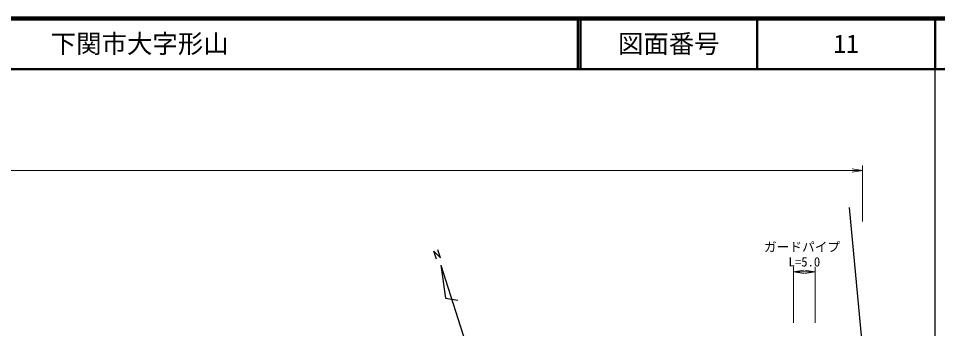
# Model space of a CAD drawing. Units: millimetres, scale not verified. Extents: x 40000 to 680000, y 20000 to 380000.
# Drawn here: x 398660 to 579500, y 318867 to 380000 of the extents above; entities that cross this region are included whole.
import ezdxf
from ezdxf.enums import TextEntityAlignment as Align

# ---------------------------------------------------------------- set-up
doc = ezdxf.new("R2010")
doc.units = ezdxf.units.MM
doc.header["$LTSCALE"] = 1000
for name, color, linetype, lineweight in [('M-BMK-OTRS', 5, 'Continuous', 25), ('M-BMK-SRVR', 3, 'Continuous', 25), ('M-STR-HTXT', 7, 'Continuous', 13), ('M-TTL', 2, 'Continuous', 140), ('M-TTL-BAND', 7, 'Continuous', 25), ('M-TTL-LINE', 7, 'Continuous', 50)]:
    doc.layers.add(name, color=color, linetype=linetype, lineweight=lineweight)
doc.layers.add('M-TTL-TXT', color=7, linetype='Continuous')
doc.styles.add('ＭＳ ゴシック', font='')
doc.styles.get('ＭＳ ゴシック').set_extended_font_data('MS Gothic')

# ---------------------------------------------------------------- blocks, each defined once
blk = doc.blocks.new('open_arrow')
at = {"color": 0, "linetype": 'Continuous', "lineweight": -2}
blk.add_lwpolyline([(7.5, 1.25), (0, 0), (7.5, -1.25)], dxfattribs=at)

msp = doc.modelspace()

# ---------------------------------------------------------------- linework, layer by layer
at = {"layer": 'M-BMK-OTRS'}
msp.add_line((567542, 285705), (562135, 342739), dxfattribs=at)
at = {"layer": 'M-BMK-SRVR'}
for p, q in [((480887, 332554), (480380, 334137)), ((480380, 334137), (481710, 332812)), ((481710, 332812), (481193, 334399)), ((481763, 331362), (482709, 324877)), ((481763, 331362), (489981, 305713)), ((482709, 324877), (485090, 324509))]:
    msp.add_line(p, q, dxfattribs=at)
at = {"layer": 'M-STR-HTXT'}
for p, q in [((564718, 340000), (564718, 351000)), ((159939, 350000), (564718, 350000)), ((551171, 320000), (551171, 331061)), ((555408, 320000), (555408, 331061)), ((551171, 330061), (555408, 330061))]:
    msp.add_line(p, q, dxfattribs=at)
at = {"layer": 'M-TTL'}
msp.add_line((680000, 380000), (40000, 380000), dxfattribs=at)
at = {"layer": 'M-TTL-BAND'}
msp.add_line((579000, 20000), (579000, 370000), dxfattribs=at)
at = {"layer": 'M-TTL-LINE'}
for p, q in [((508747, 380000), (508747, 370000)), ((509247, 380000), (509247, 370000)), ((543997, 380000), (543997, 370000)), ((579000, 380000), (579000, 370000)), ((40000, 370000), (680000, 370000))]:
    msp.add_line(p, q, dxfattribs=at)

# ---------------------------------------------------------------- block references
at = {"layer": 'M-STR-HTXT', "xscale": 267, "yscale": 267, "rotation": 180}
for p in [(564718, 350000), (555408, 330061)]:
    msp.add_blockref('open_arrow', p, dxfattribs=at)
at = {"layer": 'M-STR-HTXT', "xscale": 267, "yscale": 267}
msp.add_blockref('open_arrow', (551171, 330061), dxfattribs=at)

# ---------------------------------------------------------------- texts
at = {"layer": 'M-STR-HTXT', "style": 'ＭＳ ゴシック'}
msp.add_text('ガードパイプ', height=1833, dxfattribs=at).set_placement((545326, 333500), align=Align.BOTTOM_LEFT)
msp.add_text('L=5.0', height=1833, dxfattribs=at).set_placement((553290, 330561), align=Align.BOTTOM_CENTER)
at = {"layer": 'M-TTL-TXT', "style": 'ＭＳ ゴシック'}
msp.add_text('下関市大字形山', height=3666, dxfattribs=at).set_placement((405024, 375000), align=Align.MIDDLE_LEFT)
for s, p in [('図面番号', (526622, 375000)), ('11', (561497, 375000))]:
    msp.add_text(s, height=3666, dxfattribs=at).set_placement(p, align=Align.MIDDLE_CENTER)

doc.saveas('drawing.dxf')
